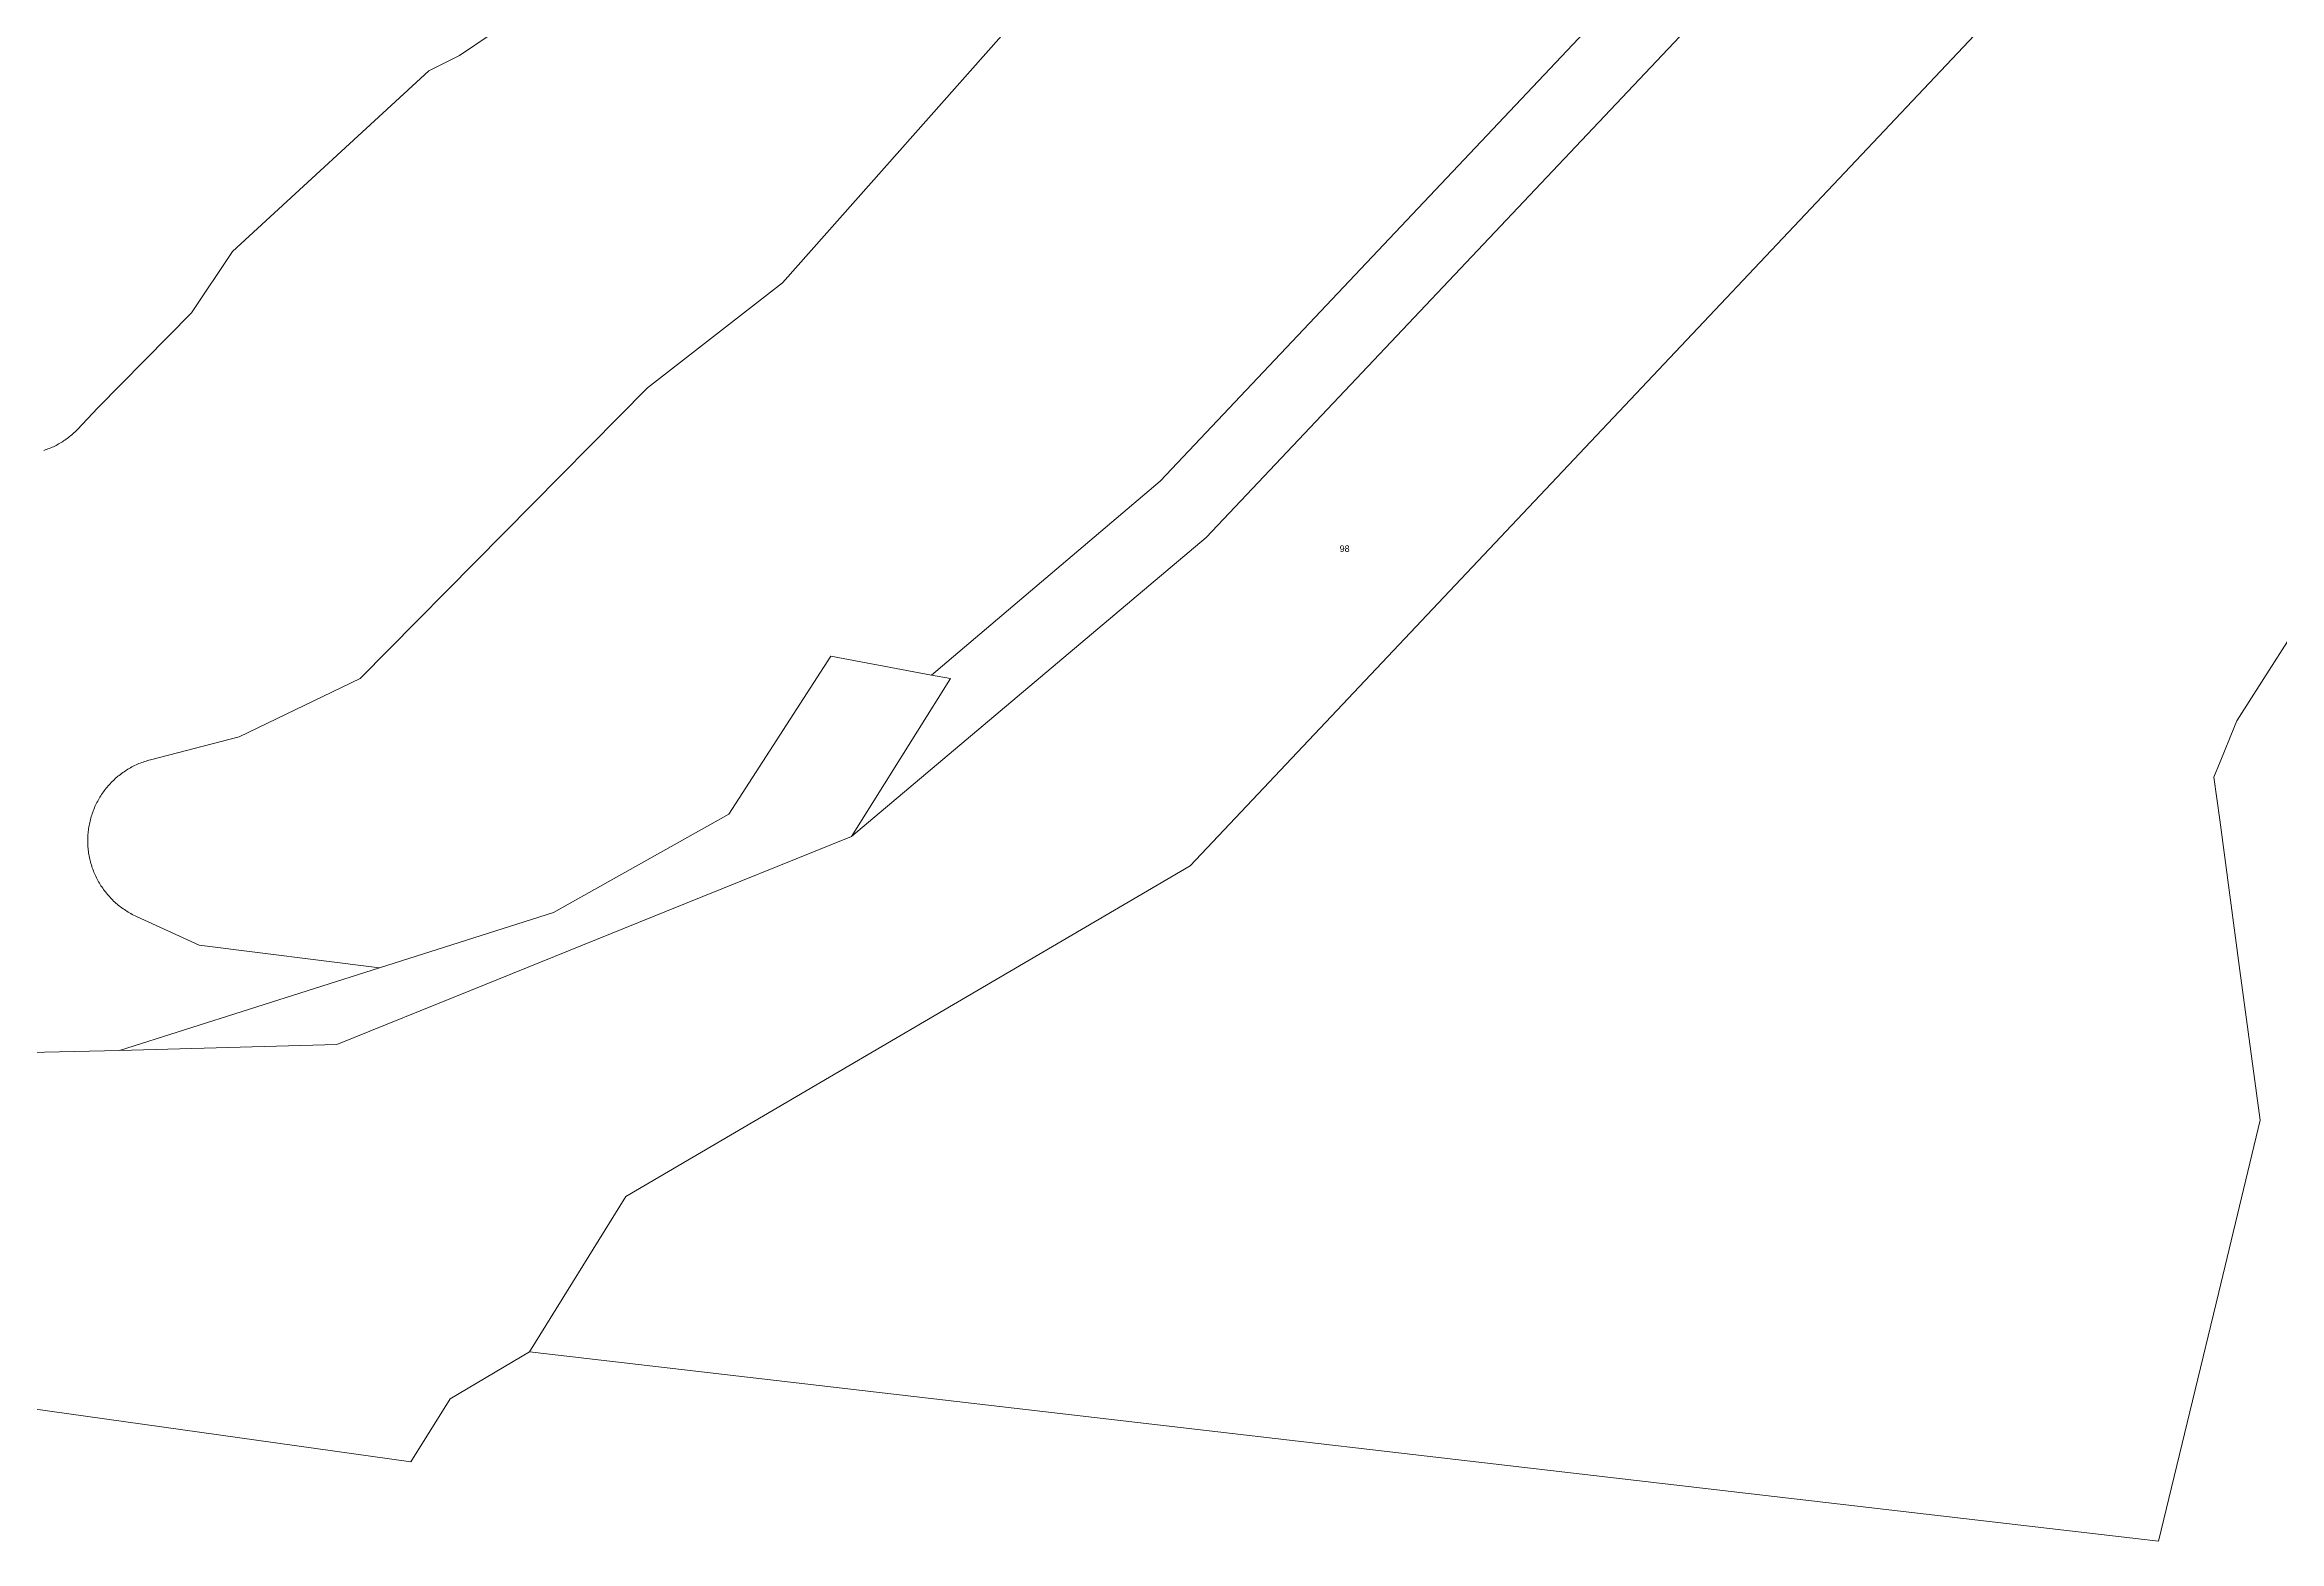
# Model space of a CAD drawing. Header units: metres. Extents: x 302931 to 308644, y 6253878 to 6257414.
# Drawn here: x 307331 to 307960, y 6254362 to 6254783 of the extents above; entities that cross this region are included whole.
import ezdxf

# ---------------------------------------------------------------- set-up
doc = ezdxf.new("R2010")
doc.units = ezdxf.units.M
doc.layers.add('Cadastre Land Parcels_SP_EXT', color=9, linetype='Continuous', lineweight=5)
doc.styles.get("Standard").update_dxf_attribs({"font": 'arial.ttf'})

msp = doc.modelspace()

# ---------------------------------------------------------------- linework, layer by layer
at = {"layer": 'Cadastre Land Parcels_SP_EXT', "linetype": 'Continuous'}
msp.add_lwpolyline([(307558.06, 6254560.23), (307657.94, 6254644.39), (307939.21, 6254942.02), (308137.11, 6255056.12), (308176.62, 6255078.74), (308103.86, 6255060.14), (308076.88, 6255044.62), (307955.99, 6254975.06), (307901.55, 6254931.91), (307645, 6254660.31), (307580.59, 6254605.64), (307585.99, 6254604.66), (307558.06, 6254560.23)], close=True, dxfattribs=at)
for points in [[(308137.11, 6255056.12), (307939.21, 6254942.02), (307657.94, 6254644.39), (307558.06, 6254560.23), (307506.01, 6254539.17), (307450.86, 6254516.88), (307413.15, 6254501.63), (307352, 6254499.98), (307157.96, 6254495.61), (307060.8, 6254493.31), (307022.75, 6254507.46), (307002.66, 6254476.88), (306983.31, 6254447.43), (307434, 6254384.1), (307445.13, 6254401.82), (307467.4, 6254415.07), (307494.55, 6254458.82), (307653.4, 6254551.94), (307959.96, 6254876.8), (307990.58, 6254901.11)], [(307608.4, 6254794.81), (307538.67, 6254716.11), (307500.66, 6254686.51), (307419.76, 6254604.69), (307385.73, 6254588.25), (307360.73, 6254581.81), (307360.31, 6254581.7), (307359.9, 6254581.58), (307359.49, 6254581.46), (307359.08, 6254581.32), (307358.67, 6254581.18), (307358.26, 6254581.03), (307357.86, 6254580.88), (307357.46, 6254580.72), (307357.07, 6254580.55), (307356.67, 6254580.37), (307356.28, 6254580.18), (307355.9, 6254579.99), (307355.51, 6254579.79), (307355.14, 6254579.58), (307354.76, 6254579.37), (307354.39, 6254579.15), (307354.02, 6254578.92), (307353.66, 6254578.69), (307353.3, 6254578.45), (307352.95, 6254578.2), (307352.6, 6254577.95), (307352.25, 6254577.69), (307351.91, 6254577.42), (307351.58, 6254577.15), (307351.25, 6254576.87), (307350.92, 6254576.59), (307350.61, 6254576.3), (307350.29, 6254576), (307349.98, 6254575.7), (307349.68, 6254575.4), (307349.38, 6254575.08), (307349.09, 6254574.76), (307348.81, 6254574.44), (307348.53, 6254574.11), (307348.25, 6254573.78), (307347.99, 6254573.44), (307347.72, 6254573.1), (307347.47, 6254572.75), (307347.22, 6254572.4), (307346.98, 6254572.04), (307346.74, 6254571.68), (307346.52, 6254571.31), (307346.29, 6254570.94), (307346.08, 6254570.57), (307345.87, 6254570.19), (307345.67, 6254569.81), (307345.48, 6254569.42), (307345.29, 6254569.03), (307345.11, 6254568.64), (307344.94, 6254568.24), (307344.77, 6254567.85), (307344.62, 6254567.44), (307344.47, 6254567.04), (307344.32, 6254566.63), (307344.19, 6254566.22), (307344.06, 6254565.81), (307343.94, 6254565.4), (307343.83, 6254564.98), (307343.72, 6254564.56), (307343.62, 6254564.14), (307343.54, 6254563.72), (307343.45, 6254563.3), (307343.38, 6254562.87), (307343.31, 6254562.44), (307343.26, 6254562.02), (307343.2, 6254561.59), (307343.16, 6254561.16), (307343.13, 6254560.73), (307343.1, 6254560.3), (307343.08, 6254559.87), (307343.07, 6254559.44), (307343.07, 6254559.01), (307343.07, 6254558.57), (307343.09, 6254558.14), (307343.11, 6254557.71), (307343.14, 6254557.28), (307343.17, 6254556.85), (307343.22, 6254556.42), (307343.27, 6254555.99), (307343.33, 6254555.57), (307343.4, 6254555.14), (307343.47, 6254554.72), (307343.56, 6254554.29), (307343.65, 6254553.87), (307343.75, 6254553.45), (307343.85, 6254553.03), (307343.97, 6254552.62), (307344.09, 6254552.2), (307344.22, 6254551.79), (307344.36, 6254551.38), (307344.5, 6254550.98), (307344.65, 6254550.57), (307344.81, 6254550.17), (307344.98, 6254549.78), (307345.16, 6254549.38), (307345.34, 6254548.99), (307345.53, 6254548.6), (307345.72, 6254548.22), (307345.92, 6254547.83), (307346.13, 6254547.46), (307346.35, 6254547.08), (307346.57, 6254546.72), (307346.8, 6254546.35), (307347.04, 6254545.99), (307347.28, 6254545.63), (307347.53, 6254545.28), (307347.79, 6254544.93), (307348.05, 6254544.59), (307348.32, 6254544.26), (307348.6, 6254543.92), (307348.88, 6254543.6), (307349.16, 6254543.27), (307349.46, 6254542.96), (307349.75, 6254542.65), (307350.06, 6254542.34), (307350.37, 6254542.04), (307350.68, 6254541.75), (307351, 6254541.46), (307351.33, 6254541.17), (307351.66, 6254540.9), (307352, 6254540.63), (307352.34, 6254540.36), (307352.68, 6254540.1), (307353.04, 6254539.85), (307353.39, 6254539.61), (307353.75, 6254539.37), (307354.11, 6254539.14), (307354.48, 6254538.91), (307354.85, 6254538.69), (307355.23, 6254538.48), (307355.61, 6254538.28), (307355.99, 6254538.08), (307356.38, 6254537.89), (307356.77, 6254537.71), (307374.43, 6254529.59), (307425.23, 6254523.25), (307474.18, 6254538.81), (307523.58, 6254566.48), (307552.24, 6254611), (307580.59, 6254605.64), (307645, 6254660.31), (307901.55, 6254931.91)], [(307990.58, 6254901.11), (307959.96, 6254876.8), (307653.4, 6254551.94), (307494.55, 6254458.82), (307467.4, 6254415.07), (307926, 6254361.74), (307935.59, 6254401.27), (307943.01, 6254431.85), (307954.65, 6254480.32), (307948.95, 6254522.49), (307943.27, 6254564.94), (307941.65, 6254576.94), (307943.37, 6254581.2), (307947.38, 6254591.14), (307948.06, 6254592.82), (307955.66, 6254604.66), (307963.86, 6254617.42)], [(307157.95, 6254495.6), (307352, 6254499.98), (307425.23, 6254523.25), (307374.43, 6254529.59), (307356.77, 6254537.71), (307356.38, 6254537.89), (307355.99, 6254538.08), (307355.61, 6254538.28), (307355.23, 6254538.48), (307354.85, 6254538.69), (307354.48, 6254538.91), (307354.11, 6254539.14), (307353.75, 6254539.37), (307353.39, 6254539.61), (307353.04, 6254539.85), (307352.68, 6254540.1), (307352.34, 6254540.36), (307352, 6254540.63), (307351.66, 6254540.9), (307351.33, 6254541.17), (307351, 6254541.46), (307350.68, 6254541.75), (307350.37, 6254542.04), (307350.06, 6254542.34), (307349.75, 6254542.65), (307349.46, 6254542.96), (307349.16, 6254543.27), (307348.88, 6254543.6), (307348.6, 6254543.92), (307348.32, 6254544.26), (307348.05, 6254544.59), (307347.79, 6254544.93), (307347.53, 6254545.28), (307347.28, 6254545.63), (307347.04, 6254545.99), (307346.8, 6254546.35), (307346.57, 6254546.72), (307346.35, 6254547.08), (307346.13, 6254547.46), (307345.92, 6254547.83), (307345.72, 6254548.22), (307345.53, 6254548.6), (307345.34, 6254548.99), (307345.16, 6254549.38), (307344.98, 6254549.78), (307344.81, 6254550.17), (307344.65, 6254550.57), (307344.5, 6254550.98), (307344.36, 6254551.38), (307344.22, 6254551.79), (307344.09, 6254552.2), (307343.97, 6254552.62), (307343.85, 6254553.03), (307343.75, 6254553.45), (307343.65, 6254553.87), (307343.56, 6254554.29), (307343.47, 6254554.72), (307343.4, 6254555.14), (307343.33, 6254555.57), (307343.27, 6254555.99), (307343.22, 6254556.42), (307343.17, 6254556.85), (307343.14, 6254557.28), (307343.11, 6254557.71), (307343.09, 6254558.14), (307343.07, 6254558.57), (307343.07, 6254559.01), (307343.07, 6254559.44), (307343.08, 6254559.87), (307343.1, 6254560.3), (307343.13, 6254560.73), (307343.16, 6254561.16), (307343.2, 6254561.59), (307343.26, 6254562.02), (307343.31, 6254562.44), (307343.38, 6254562.87), (307343.45, 6254563.3), (307343.54, 6254563.72), (307343.62, 6254564.14), (307343.72, 6254564.56), (307343.83, 6254564.98), (307343.94, 6254565.4), (307344.06, 6254565.81), (307344.19, 6254566.22), (307344.32, 6254566.63), (307344.47, 6254567.04), (307344.62, 6254567.44), (307344.77, 6254567.85), (307344.94, 6254568.24), (307345.11, 6254568.64), (307345.29, 6254569.03), (307345.48, 6254569.42), (307345.67, 6254569.81), (307345.87, 6254570.19), (307346.08, 6254570.57), (307346.29, 6254570.94), (307346.52, 6254571.31), (307346.74, 6254571.68), (307346.98, 6254572.04), (307347.22, 6254572.4), (307347.47, 6254572.75), (307347.72, 6254573.1), (307347.99, 6254573.44), (307348.25, 6254573.78), (307348.53, 6254574.11), (307348.81, 6254574.44), (307349.09, 6254574.76), (307349.38, 6254575.08), (307349.68, 6254575.4), (307349.98, 6254575.7), (307350.29, 6254576), (307350.61, 6254576.3), (307350.92, 6254576.59), (307351.25, 6254576.87), (307351.58, 6254577.15), (307351.91, 6254577.42), (307352.25, 6254577.69), (307352.6, 6254577.95), (307352.95, 6254578.2), (307353.3, 6254578.45), (307353.66, 6254578.69), (307354.02, 6254578.92), (307354.39, 6254579.15), (307354.76, 6254579.37), (307355.14, 6254579.58), (307355.51, 6254579.79), (307355.9, 6254579.99), (307356.28, 6254580.18), (307356.67, 6254580.37), (307357.07, 6254580.55), (307357.46, 6254580.72), (307357.86, 6254580.88), (307358.26, 6254581.03), (307358.67, 6254581.18), (307359.08, 6254581.32), (307359.49, 6254581.46), (307359.9, 6254581.58), (307360.31, 6254581.7), (307360.73, 6254581.81), (307385.73, 6254588.25), (307419.76, 6254604.69), (307500.66, 6254686.51), (307500.66, 6254686.51), (307538.67, 6254716.11), (307608.4, 6254794.81)], [(307330.7, 6254668.93), (307331.09, 6254669.06), (307331.48, 6254669.19), (307331.87, 6254669.34), (307332.25, 6254669.48), (307332.64, 6254669.64), (307333.02, 6254669.8), (307333.39, 6254669.97), (307333.77, 6254670.15), (307334.14, 6254670.34), (307334.5, 6254670.53), (307334.86, 6254670.73), (307335.22, 6254670.93), (307335.58, 6254671.14), (307335.93, 6254671.36), (307336.28, 6254671.58), (307336.62, 6254671.81), (307336.96, 6254672.05), (307337.29, 6254672.3), (307337.62, 6254672.54), (307337.94, 6254672.8), (307338.26, 6254673.06), (307338.58, 6254673.33), (307338.89, 6254673.6), (307339.19, 6254673.88), (307339.49, 6254674.17), (307339.78, 6254674.46), (307340.07, 6254674.75), (307345.92, 6254680.88), (307372.27, 6254707.66), (307383.8, 6254724.94), (307439.14, 6254775.79), (307447.71, 6254780.08), (307456.66, 6254786.16)], [(307456.66, 6254786.16), (307447.71, 6254780.08), (307439.14, 6254775.79), (307383.8, 6254724.94), (307372.27, 6254707.66), (307345.92, 6254680.88), (307340.07, 6254674.75), (307339.78, 6254674.46), (307339.49, 6254674.17), (307339.19, 6254673.88), (307338.89, 6254673.6), (307338.58, 6254673.33), (307338.26, 6254673.06), (307337.94, 6254672.8), (307337.62, 6254672.54), (307337.29, 6254672.3), (307336.96, 6254672.05), (307336.62, 6254671.81), (307336.28, 6254671.58), (307335.93, 6254671.36), (307335.58, 6254671.14), (307335.22, 6254670.93), (307334.86, 6254670.73), (307334.5, 6254670.53), (307334.14, 6254670.34), (307333.77, 6254670.15), (307333.39, 6254669.97), (307333.02, 6254669.8), (307332.64, 6254669.64), (307332.25, 6254669.48), (307331.87, 6254669.34), (307331.48, 6254669.19), (307331.09, 6254669.06), (307330.7, 6254668.93)]]:
    msp.add_lwpolyline(points, dxfattribs=at)

# ---------------------------------------------------------------- texts
at = {"layer": 'Cadastre Land Parcels_SP_EXT'}
msp.add_text('98', height=1.8, dxfattribs=at).set_placement((307695.51, 6254640.36))

doc.saveas('drawing.dxf')
